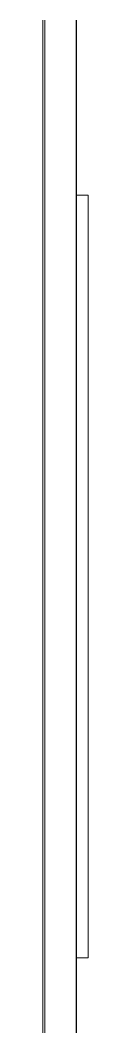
# Model space of a CAD drawing. Header units: millimetres. Extents: x 90978 to 295199, y -4084 to 97293.
# Drawn here: x 191738.8 to 191760.3, y 33293.7 to 33769.2 of the extents above; entities that cross this region are included whole.
import ezdxf

# ---------------------------------------------------------------- set-up
doc = ezdxf.new("R2010")
doc.units = ezdxf.units.MM
doc.header["$MEASUREMENT"] = 0
for name, color, linetype, lineweight in [('CSM-STL-XX-ZZ-M3-A-XXXX-00001_detached _19_04_21__rvt-1-Level 0$0$A-WALL', 7, 'CONTINUOUS', 9), ('CSM-STL-XX-ZZ-M3-A-XXXX-00001_detached _19_04_21__rvt-1-Level 0$0$I-WALL', 7, 'CONTINUOUS', 9), ('I-FURN', 8, 'CONTINUOUS', 9)]:
    doc.layers.add(name, color=color, linetype=linetype, lineweight=lineweight)

msp = doc.modelspace()

# ---------------------------------------------------------------- linework, layer by layer
at = {"layer": 'CSM-STL-XX-ZZ-M3-A-XXXX-00001_detached _19_04_21__rvt-1-Level 0$0$A-WALL'}
for p, q in [((191738.83, 28463.23), (191738.83, 33769.23)), ((191739.83, 28463.23), (191739.83, 33769.23))]:
    msp.add_line(p, q, dxfattribs=at)
at = {"layer": 'CSM-STL-XX-ZZ-M3-A-XXXX-00001_detached _19_04_21__rvt-1-Level 0$0$I-WALL', "lineweight": 30}
msp.add_line((191754.83, 28463.23), (191754.83, 33769.23), dxfattribs=at)
at = {"layer": 'I-FURN'}
for p, q in [((191760.33, 33686.48), (191754.83, 33686.48)), ((191760.33, 33326.36), (191760.33, 33686.48)), ((191754.83, 33326.36), (191760.33, 33326.36))]:
    msp.add_line(p, q, dxfattribs=at)

doc.saveas('drawing.dxf')
